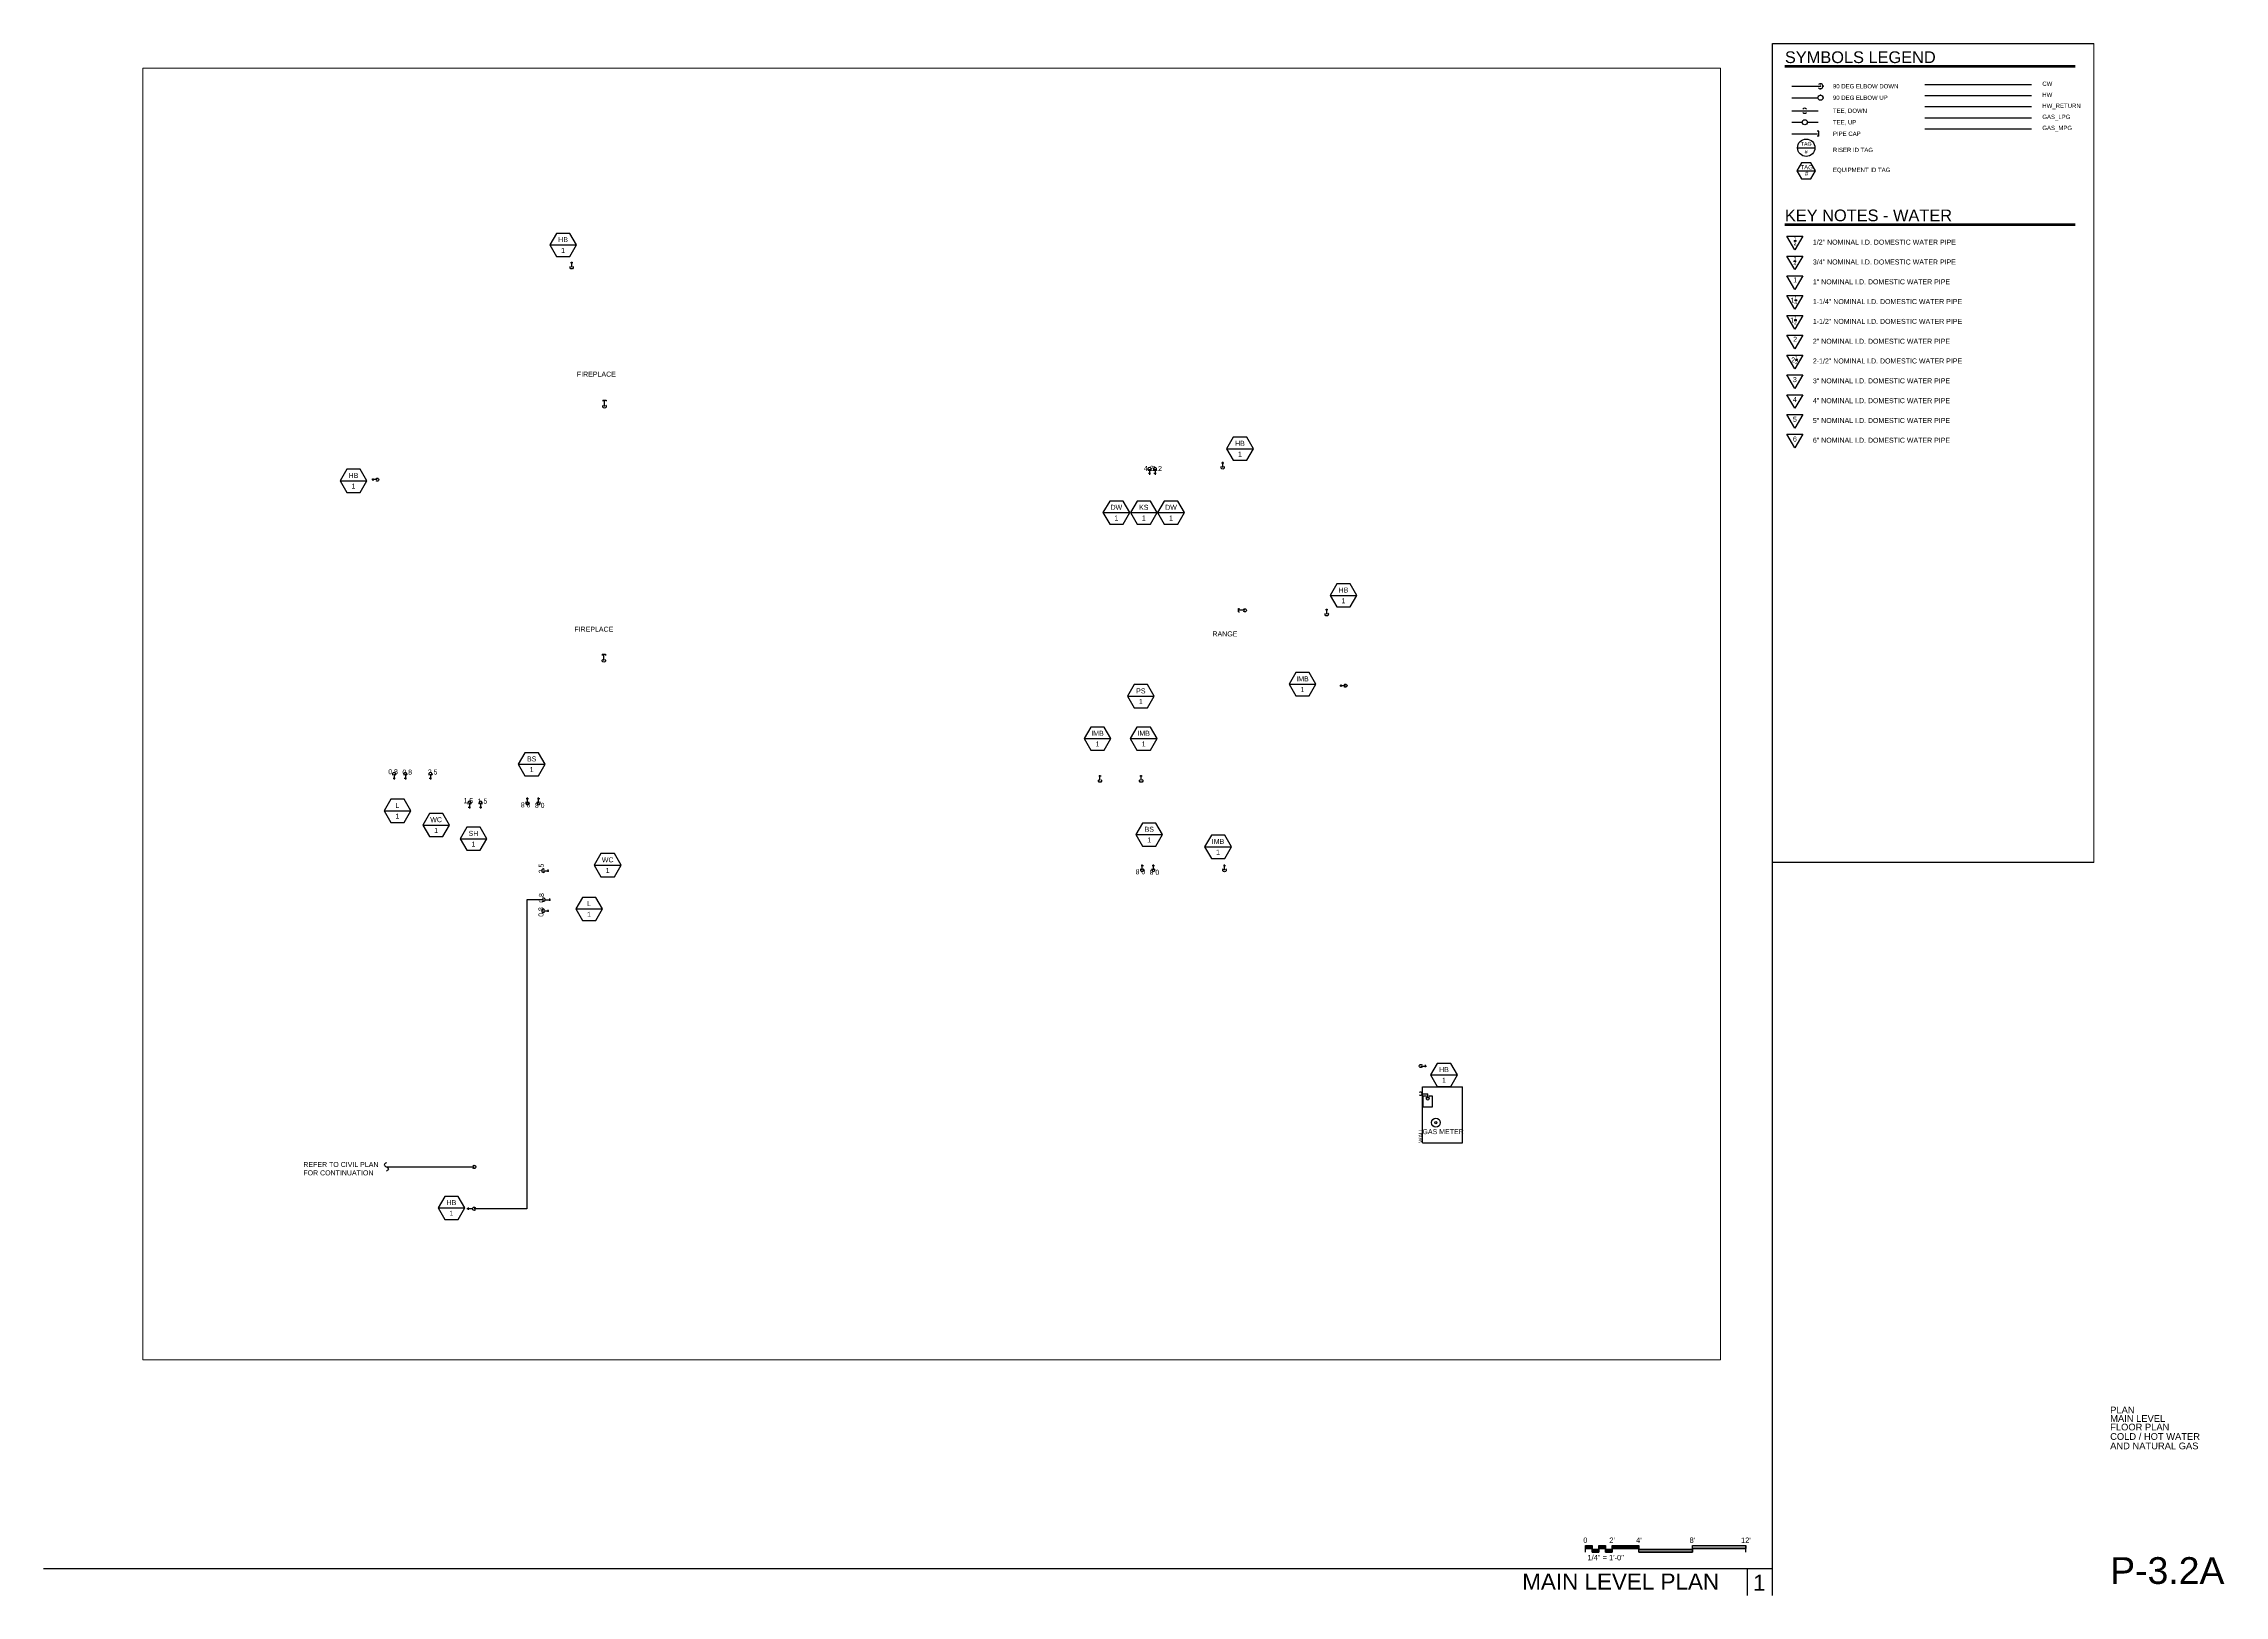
# Paper-space layout 'P-3.2A' of a CAD drawing. Extents: x 0.5 to 41.3, y 0.5 to 29.5.
# The model-space entities are those that its viewports show. They can reach past a viewport. Long polylines and large blocks are cut down to what shows.
import ezdxf
from ezdxf.enums import TextEntityAlignment as Align

# ---------------------------------------------------------------- set-up
doc = ezdxf.new("R2010")
doc.units = 0
doc.header["$LTSCALE"] = 24
doc.header["$MEASUREMENT"] = 0
doc.layers.get('0').update_dxf_attribs({"color": 8})
for name, color, linetype, plot in [('cloud_cw', 190, 'Continuous', False), ('GEC_NO PLOT', 7, 'Continuous', False), ('GEC_VIEWPORT', 7, 'Continuous', False)]:
    doc.layers.add(name, color=color, linetype=linetype, plot=plot)
for name, color, linetype in [('GEC_BORDER', 2, 'Continuous'), ('GEC_DESCRIPTION_TITLE', 3, 'Continuous'), ('GEC_LEGEND', 2, 'Continuous'), ('PLUM-4TEXT', 2, 'Continuous'), ('PLUM-CW', 3, 'Cold_Water_Flow'), ('PLUM-DIM-CW-TEXT', 2, 'Continuous'), ('PLUM-DIM-GAS-TEXT', 2, 'Continuous'), ('PLUM-GAS_LP', 151, 'Gas_LP'), ('PLUM-GAS_MP', 151, 'Gas_MP'), ('PLUM-HW', 2, 'Hot_Water_Flow'), ('PLUM-HW_RETURN', 7, 'Hot_Water_Return_Flow'), ('PLUM-KEYNOTE-CW', 2, 'Cold_Water_Flow'), ('PLUM_SYMBOLS', 3, 'Continuous'), ('PLUM_TEXT', 2, 'Continuous')]:
    doc.layers.add(name, color=color, linetype=linetype)
doc.layers.get('0').freeze()
doc.styles.add('A2', font='arial.ttf', dxfattribs={"height": 4.5})
doc.styles.add('ARC-TEXT', font='arial.ttf', dxfattribs={"width": 0.86, "height": 4.5})
doc.styles.add('ARC-TITLE', font='arial.ttf', dxfattribs={"width": 1.00018})
doc.styles.add('Arial', font='arial.ttf')
doc.styles.add('rpm', font='arial.ttf', dxfattribs={"width": 0.85, "height": 0.09375})
doc.styles.add('shbd-text', font='arial.ttf')
doc.styles.get("Standard").update_dxf_attribs({"font": 'arial.ttf'})
doc.styles.add('TITLE1', font='arial.ttf')
doc.linetypes.add('Cold_Water_Flow', pattern='A,0.875,-0.125,0,-0.125,0.875,-0.125,["CW",Standard,S=0.1,R=0,X=-0.12585,Y=-0.05],-0.1,0.875,[1,GEC_FlowArrow.shx,S=0.0625,R=0,X=0,Y=0],0.5', length=3.6)
doc.linetypes.add('Gas_LP', pattern='A,3.2,-0.25,["G",Standard,S=0.1,R=0,X=-0.12585,Y=-0.05],-0.065', length=3.515)
doc.linetypes.add('Gas_MP', pattern='A,3,-0.25,["MPG",Standard,S=0.1,R=0,X=-0.125,Y=-0.05],-0.2665', length=3.5165)
doc.linetypes.add('Hot_Water_Flow', pattern='A,0.8125,-0.125,0,-0.125,0,-0.125,0.875,-0.125,["HW",Standard,S=0.1,R=0,X=-0.12585,Y=-0.05],-0.1,0.875,[1,GEC_FlowArrow.shx,S=0.0625,R=0,X=0,Y=0],0.5', length=3.6625)
doc.linetypes.add('Hot_Water_Return_Flow', pattern='A,0.75,-0.125,0,-0.125,0,-0.125,0,-0.125,0.875,["HWR",Standard,S=0.1,R=0,X=-0.12585,Y=-0.05],0.875,[1,GEC_FlowArrow.shx,S=0.0625,R=0,X=0,Y=0],0.5', length=3.5)

# ---------------------------------------------------------------- blocks, each defined once
blk = doc.blocks.new('*U146')
at = {"linetype": 'Continuous'}
for points in [[(-1.5, 0), (-1.5, 0.125)], [(-1.5, 0.125), (-1.375, 0.125)], [(-1.5, 0.071), (-1.375, 0.071)], [(-1.375, 0), (-1.375, 0.125)], [(-1.25, 0.054), (-1.375, 0.054)], [(-1.375, 0), (-1.25, 0)], [(-1.25, 0), (-1.25, 0.125)], [(-1.25, 0.125), (-1.125, 0.125)], [(-1.25, 0.071), (-1.125, 0.071)], [(-1.125, 0), (-1.125, 0.125)], [(-1, 0.054), (-1.125, 0.054)], [(-1.125, 0), (-1, 0)], [(-1, 0), (-1, 0.125)], [(-1, 0.125), (-0.5, 0.125)], [(-1, 0.071), (-0.5, 0.071)], [(-0.5, 0), (-0.5, 0.125)], [(0.5, 0.054), (-0.5, 0.054)], [(-0.5, 0), (0.5, 0)], [(0.5, 0), (0.5, 0.125)], [(0.5, 0.125), (1.5, 0.125)], [(0.5, 0.071), (1.5, 0.071)], [(1.5, 0), (1.5, 0.125)]]:
    blk.add_lwpolyline(points, dxfattribs=at)
for points in [[(-1.5, 0.125), (-1.375, 0.125), (-1.375, 0.071), (-1.5, 0.071)], [(-1.375, 0.054), (-1.25, 0.054), (-1.25, 0), (-1.375, 0)], [(-1.25, 0.125), (-1.125, 0.125), (-1.125, 0.071), (-1.25, 0.071)], [(-1.125, 0.054), (-1, 0.054), (-1, 0), (-1.125, 0)], [(-1, 0.125), (-0.5, 0.125), (-0.5, 0.071), (-1, 0.071)], [(-0.5, 0.054), (0.5, 0.054), (0.5, 0), (-0.5, 0)], [(0.5, 0.125), (1.5, 0.125), (1.5, 0.071), (0.5, 0.071)]]:
    blk.add_lwpolyline(points, close=True, dxfattribs=at)
for points in [[(-1.5, 0.125), (-1.375, 0.125), (-1.5, 0.071), (-1.375, 0.071)], [(-1.375, 0.054), (-1.25, 0.054), (-1.375, 0), (-1.25, 0)], [(-1.25, 0.125), (-1.125, 0.125), (-1.25, 0.071), (-1.125, 0.071)], [(-1.125, 0.054), (-1, 0.054), (-1.125, 0), (-1, 0)], [(-1, 0.125), (-0.5, 0.125), (-1, 0.071), (-0.5, 0.071)], [(-0.5, 0.054), (0.5, 0.054), (-0.5, 0), (0.5, 0)], [(0.5, 0.125), (1.5, 0.125), (0.5, 0.071), (1.5, 0.071)]]:
    blk.add_solid(points)
at = {"linetype": 'Continuous', "style": 'A2'}
for s, p in [('0', (-1.5, 0.175)), ("2'", (-1, 0.175)), ("4'", (-0.5, 0.175)), ("8'", (0.5, 0.175)), ("12'", (1.5, 0.175))]:
    blk.add_text(s, height=0.1, dxfattribs=at).set_placement(p, align=Align.CENTER)
blk.add_text(' 1/4" = 1\'-0"', height=0.1, dxfattribs=at).set_placement((-1.5, -0.05), align=Align.TOP_LEFT)
blk = doc.blocks.new('SHEET-NO.')
at = {"color": 2, "linetype": 'Continuous', "style": 'A2'}
for tag, p in [('SHT_NAME_1', (39.131, 3.825)), ('SHT_NAME_2', (39.131, 3.665)), ('SHT_NAME_3', (39.131, 3.505)), ('SHT_NAME_4', (39.131, 3.329)), ('SHT_NAME_5', (39.131, 3.153)), ('ENGINEER', (40.24, 1.894)), ('DRAFTER', (40.24, 1.636))]:
    blk.add_attdef(tag, p, '', height=0.125, dxfattribs=at)
at = {"color": 3, "linetype": 'Continuous', "ltscale": 12, "style": 'shbd-text'}
blk.add_attdef('SHT-NO.', (39.131, 0.636), '', height=0.5, dxfattribs=at)
blk = doc.blocks.new('*U229')
at = {"linetype": 'Continuous'}
blk.add_arc((0, 0), 1.5, 221.8103, 138.1897, dxfattribs=at)
blk = doc.blocks.new('*U228')
at = {"linetype": 'Continuous'}
blk.add_circle((0, 0), 1.5, dxfattribs=at)
blk = doc.blocks.new('*U207')
at = {"linetype": 'Continuous'}
for start, end in [(41.8103, 138.1897), (221.8103, 318.1897)]:
    blk.add_arc((0, 0), 1.5, start, end, dxfattribs=at)
blk = doc.blocks.new('*U208')
at = {"linetype": 'Continuous'}
for p, q in [((0, 0), (5, 0)), ((5.7, 1.5), (4.7, 1.5)), ((5.7, -1.5), (5.7, 1.5)), ((5.7, -1.5), (4.7, -1.5))]:
    blk.add_line(p, q, dxfattribs=at)
blk = doc.blocks.new('8CFM')
blk.add_line((0, 0), (0.404, 0))
blk.add_lwpolyline([(0.101, 0.175), (0, 0), (0.101, -0.175), (0.303, -0.175), (0.404, 0), (0.303, 0.175)], close=True)
at = {"style": 'rpm', "width": 0.85}
for tag, p in [('12', (0.211, 0.03)), ('1200', (0.211, -0.111))]:
    blk.add_attdef(tag, text='', height=0.0938, dxfattribs=at).set_placement(p, align=Align.CENTER)
blk = doc.blocks.new('Tag-Riser')
at = {"color": 0, "linetype": 'ByBlock'}
blk.add_line((-10.4, 0), (10.4, 0), dxfattribs=at)
blk.add_circle((0, 0), 10.4, dxfattribs=at)
at = {"color": 0, "style": 'A2'}
for tag, p in [('TAG', (0, 4.8)), ('#', (0, -4.8))]:
    blk.add_attdef(tag, text='', height=4.5, dxfattribs=at).set_placement(p, align=Align.MIDDLE_CENTER)
blk = doc.blocks.new('WATER NOTE')
at = {"layer": 'PLUM-KEYNOTE-CW', "linetype": 'Continuous'}
blk.add_lwpolyline([(-7.1, 12.2), (7.1, 12.2), (0, 0), (-7.1, 12.2)], dxfattribs=at)
at = {"layer": 'PLUM-KEYNOTE-CW', "insert": (-1, 7.9), "char_height": 4.5, "width": 34.978, "attachment_point": 4, "rotation": 0.0257, "style": 'Arial'}
blk.add_mtext('\\A1;{\\H0.7x;\\S1/2;} ', dxfattribs=at)
blk = doc.blocks.new('*U196')
at = {"layer": 'PLUM-KEYNOTE-CW', "linetype": 'Continuous'}
blk.add_lwpolyline([(-7.1, 12.2), (7.1, 12.2), (0, 0), (-7.1, 12.2)], dxfattribs=at)
at = {"layer": 'PLUM-KEYNOTE-CW', "insert": (-1.1, 7.5), "char_height": 4.5, "width": 34.978, "attachment_point": 4, "rotation": 0.0257, "style": 'Arial'}
blk.add_mtext('\\A1;{\\H0.7x;\\S3/4;} ', dxfattribs=at)
blk = doc.blocks.new('*U191')
at = {"layer": 'PLUM-KEYNOTE-CW', "linetype": 'Continuous'}
blk.add_lwpolyline([(-7.1, 12.2), (7.1, 12.2), (0, 0), (-7.1, 12.2)], dxfattribs=at)
at = {"layer": 'PLUM-KEYNOTE-CW', "insert": (-1.4, 8.6), "char_height": 4.5, "width": 34.978, "attachment_point": 4, "rotation": 0.0257, "style": 'Arial'}
blk.add_mtext('\\A1;1', dxfattribs=at)
blk = doc.blocks.new('*U192')
at = {"layer": 'PLUM-KEYNOTE-CW', "linetype": 'Continuous'}
blk.add_lwpolyline([(-7.1, 12.2), (7.1, 12.2), (0, 0), (-7.1, 12.2)], dxfattribs=at)
at = {"layer": 'PLUM-KEYNOTE-CW', "insert": (-3.9, 8), "char_height": 4.5, "width": 34.978, "attachment_point": 4, "rotation": 0.0257, "style": 'Arial'}
blk.add_mtext('\\A1;1{\\H0.7x;\\S1/4;} ', dxfattribs=at)
blk = doc.blocks.new('*U193')
at = {"layer": 'PLUM-KEYNOTE-CW', "linetype": 'Continuous'}
blk.add_lwpolyline([(-7.1, 12.2), (7.1, 12.2), (0, 0), (-7.1, 12.2)], dxfattribs=at)
at = {"layer": 'PLUM-KEYNOTE-CW', "insert": (-4.2, 7.9), "char_height": 4.5, "width": 34.978, "attachment_point": 4, "rotation": 0.0257, "style": 'Arial'}
blk.add_mtext('\\A1;1{\\H0.7x;\\S1/2;} ', dxfattribs=at)
blk = doc.blocks.new('*U189')
at = {"layer": 'PLUM-KEYNOTE-CW', "linetype": 'Continuous'}
blk.add_lwpolyline([(-7.1, 12.2), (7.1, 12.2), (0, 0), (-7.1, 12.2)], dxfattribs=at)
at = {"layer": 'PLUM-KEYNOTE-CW', "insert": (-1.5, 8.6), "char_height": 4.5, "width": 34.978, "attachment_point": 4, "rotation": 0.0257, "style": 'Arial'}
blk.add_mtext('\\A1;2', dxfattribs=at)
blk = doc.blocks.new('*U190')
at = {"layer": 'PLUM-KEYNOTE-CW', "linetype": 'Continuous'}
blk.add_lwpolyline([(-7.1, 12.2), (7.1, 12.2), (0, 0), (-7.1, 12.2)], dxfattribs=at)
at = {"layer": 'PLUM-KEYNOTE-CW', "insert": (-3.2, 7.9), "char_height": 4.5, "width": 34.978, "attachment_point": 4, "rotation": 0.0257, "style": 'Arial'}
blk.add_mtext('\\A1;2{\\H0.7x;\\S1/2;} ', dxfattribs=at)
blk = doc.blocks.new('*U187')
at = {"layer": 'PLUM-KEYNOTE-CW', "linetype": 'Continuous'}
blk.add_lwpolyline([(-7.1, 12.2), (7.1, 12.2), (0, 0), (-7.1, 12.2)], dxfattribs=at)
at = {"layer": 'PLUM-KEYNOTE-CW', "insert": (-1.7, 7.9), "char_height": 4.5, "width": 34.978, "attachment_point": 4, "rotation": 0.0257, "style": 'Arial'}
blk.add_mtext('\\A1;3', dxfattribs=at)
blk = doc.blocks.new('*U188')
at = {"layer": 'PLUM-KEYNOTE-CW', "linetype": 'Continuous'}
blk.add_lwpolyline([(-7.1, 12.2), (7.1, 12.2), (0, 0), (-7.1, 12.2)], dxfattribs=at)
at = {"layer": 'PLUM-KEYNOTE-CW', "insert": (-1.7, 7.9), "char_height": 4.5, "width": 34.978, "attachment_point": 4, "rotation": 0.0257, "style": 'Arial'}
blk.add_mtext('\\A1;4', dxfattribs=at)
blk = doc.blocks.new('*U183')
at = {"layer": 'PLUM-KEYNOTE-CW', "linetype": 'Continuous'}
blk.add_lwpolyline([(-7.1, 12.2), (7.1, 12.2), (0, 0), (-7.1, 12.2)], dxfattribs=at)
at = {"layer": 'PLUM-KEYNOTE-CW', "insert": (-1.7, 7.9), "char_height": 4.5, "width": 34.978, "attachment_point": 4, "rotation": 0.0257, "style": 'Arial'}
blk.add_mtext('\\A1;5', dxfattribs=at)
blk = doc.blocks.new('*U184')
at = {"layer": 'PLUM-KEYNOTE-CW', "linetype": 'Continuous'}
blk.add_lwpolyline([(-7.1, 12.2), (7.1, 12.2), (0, 0), (-7.1, 12.2)], dxfattribs=at)
at = {"layer": 'PLUM-KEYNOTE-CW', "insert": (-1.7, 7.9), "char_height": 4.5, "width": 34.978, "attachment_point": 4, "rotation": 0.0257, "style": 'Arial'}
blk.add_mtext('\\A1;6', dxfattribs=at)
blk = doc.blocks.new('Tag-Equipment')
at = {"color": 0}
blk.add_line((-12, 0), (12, 0), dxfattribs=at)
blk.add_lwpolyline([(-12, 0), (-6, -10.4), (6, -10.4), (12, 0), (6, 10.4), (-6, 10.4)], close=True, dxfattribs=at)
at = {"color": 0, "style": 'A2'}
for tag, p in [('TAG', (0, 4.8)), ('#', (0, -4.8))]:
    blk.add_attdef(tag, text='', height=4.5, dxfattribs=at).set_placement(p, align=Align.MIDDLE_CENTER)
blk = doc.blocks.new('*U77')
at = {"linetype": 'Continuous'}
blk.add_arc((0, 0), 1.5, 131.8103, 48.1897, dxfattribs=at)
blk = doc.blocks.new('*U32')
for p in [(44, 0.2), (40, -4.7)]:
    blk.add_line(p, (44, -4.7))
blk.add_lwpolyline([(42, -5.7), (42, -8.7), (32, -8.7), (32, -0.7), (42, -0.7), (42, -3.7)])
blk.add_arc((40, -4.7), 1.5, 41.8103, 318.1897)
at = {"layer": 'GEC_NO PLOT'}
for p, q in [((0, 0), (0, -36)), ((0, 0), (29, 0)), ((29, 0), (50, 0)), ((50, 0), (50, -36)), ((0, -36), (50, -36))]:
    blk.add_line(p, q, dxfattribs=at)
for radius in [4, 1]:
    blk.add_circle((18, -12), radius, dxfattribs=at)
blk.add_blockref('*U77', (44, 1.8))
at = {"layer": 'GEC_NO PLOT', "style": 'A2'}
blk.add_text('WALL', height=3.5, dxfattribs=at).set_placement((0, 0))
blk = doc.blocks.new('*U66')
at = {"linetype": 'Continuous'}
for p, q in [((-1, 4), (1, 4)), ((0, 0), (0, 5))]:
    blk.add_line(p, q, dxfattribs=at)
blk = doc.blocks.new('*U63')
at = {"linetype": 'Continuous'}
blk.add_arc((0, 0), 1.5, 311.8103, 228.1897, dxfattribs=at)
blk = doc.blocks.new('*U70')
at = {"linetype": 'Continuous'}
blk.add_arc((0, 0), 1.5, 41.8103, 318.1897, dxfattribs=at)
blk = doc.blocks.new('*U71')
at = {"linetype": 'Continuous'}
for p, q in [((0, 0), (5, 0)), ((4, 1), (4, -1))]:
    blk.add_line(p, q, dxfattribs=at)
blk = doc.blocks.new('*U6')
at = {"linetype": 'Continuous'}
blk.add_spline([(-3.7, 0), (-1.9, 1.9), (0, 0), (1.9, -1.9), (3.8, 0)], degree=3, dxfattribs=at)
blk = doc.blocks.new('*U96')
at = {"linetype": 'Continuous'}
blk.add_arc((0, 0), 1.5, 221.8103, 138.1897, dxfattribs=at)
blk = doc.blocks.new('*U28')
at = {"linetype": 'Continuous'}
blk.add_arc((0, 0), 1.5, 41.8103, 318.1897, dxfattribs=at)
blk = doc.blocks.new('*U21')
at = {"linetype": 'Continuous'}
for p, q in [((0, 0), (5, 0)), ((5.7, 1.5), (4.7, 1.5)), ((5.7, -1.5), (5.7, 1.5)), ((5.7, -1.5), (4.7, -1.5))]:
    blk.add_line(p, q, dxfattribs=at)

msp = doc.modelspace()

# ---------------------------------------------------------------- linework, layer by layer
at = {"layer": 'GEC_LEGEND', "color": 4}
for p, q in [((-922.9, 204.6), (-662.5, 204.6)), ((-922.9, 62.6), (-662.5, 62.6))]:
    msp.add_line(p, q, dxfattribs=at)
at = {"layer": 'GEC_LEGEND', "color": 1}
for p, q in [((-922.9, 203.4), (-662.5, 203.4)), ((-922.9, 61.4), (-662.5, 61.4))]:
    msp.add_line(p, q, dxfattribs=at)
at = {"layer": 'GEC_NO PLOT'}
msp.add_lwpolyline([(-933.9, 224.3), (-645.9, 224.3), (-645.9, -510.3), (-933.9, -510.3)], close=True, dxfattribs=at)
at = {"layer": 'PLUM-CW'}
msp.add_line((-797.4, 187.6), (-701.7, 187.6), dxfattribs=at)
for points in [[(1279, 1217.1), (1264.3, 1217.1), (1264.3, 939.9), (1217, 939.9)], [(1138.2, 977.4), (1217, 977.4)]]:
    msp.add_lwpolyline(points, dxfattribs=at)
at = {"layer": 'PLUM-GAS_LP'}
msp.add_line((-797.4, 157.9), (-701.7, 157.9), dxfattribs=at)
at = {"layer": 'PLUM-GAS_MP'}
msp.add_line((-797.4, 148), (-701.7, 148), dxfattribs=at)
at = {"layer": 'PLUM-HW'}
msp.add_line((-797.4, 177.7), (-701.7, 177.7), dxfattribs=at)
at = {"layer": 'PLUM-HW_RETURN'}
msp.add_line((-797.4, 167.8), (-701.7, 167.8), dxfattribs=at)
at = {"layer": 'PLUM_SYMBOLS'}
for p, q in [((-916.7, 186.1), (-891, 186.1)), ((-916.7, 175.8), (-893.2, 175.8)), ((-916.7, 164.1), (-893.2, 164.1)), ((-916.7, 153.8), (-907.6, 153.8)), ((-916.7, 143.5), (-893.6, 143.5)), ((-902.9, 153.8), (-893.2, 153.8))]:
    msp.add_line(p, q, dxfattribs=at)
for p in [(-891, 188.3), (-891, 186.1), (-891, 183.8), (-891, 178), (-888.7, 186.1), (-888.7, 175.8)]:
    msp.add_point(p, dxfattribs=at)

# ---------------------------------------------------------------- block references
at = {"layer": 'PLUM-4TEXT'}
for p, values in [((1793, 1564.3), {'TAG': 'DW', '#': '1'}), ((1817.6, 1564.3), {'TAG': 'KS', '#': '1'}), ((1842, 1564.3), {'TAG': 'DW', '#': '1'}), ((1815, 1399.6), {'TAG': 'PS', '#': '1'}), ((1268.5, 1338.6), {'TAG': 'BS', '#': '1'}), ((1148.1, 1296.9), {'TAG': 'L', '#': '1'}), ((1182.8, 1284.1), {'TAG': 'WC', '#': '1'}), ((1216.3, 1271.8), {'TAG': 'SH', '#': '1'}), ((1822.5, 1275.5), {'TAG': 'BS', '#': '1'}), ((1336.7, 1248.1), {'TAG': 'WC', '#': '1'}), ((1320, 1208.8), {'TAG': 'L', '#': '1'})]:
    msp.add_blockref('Tag-Equipment', p, dxfattribs=at).add_auto_attribs(values)
at = {"layer": 'PLUM-CW', "xscale": -1}
for name, p in [('*U77', (1304.4, 1784.4)), ('*U66', (1304.4, 1784.4)), ('*U77', (1888.4, 1604.8)), ('*U66', (1888.4, 1604.8)), ('*U77', (1981.7, 1473.1)), ('*U66', (1981.7, 1473.1)), ('*U77', (1778.3, 1323.9)), ('*U66', (1778.3, 1323.9)), ('*U77', (1815.2, 1323.9)), ('*U66', (1815.2, 1323.9)), ('*U77', (1890, 1243.6)), ('*U66', (1890, 1243.6))]:
    msp.add_blockref(name, p, dxfattribs=at)
at = {"layer": 'PLUM-CW'}
for name, p, rotation in [('*U70', (1827.7, 1603.3), 270), ('*U71', (1827.7, 1603.3), 270), ('*U70', (1155.2, 1329.8), 270), ('*U71', (1155.2, 1329.8), 270), ('*U66', (1177.7, 1329.8), 180), ('*U70', (1222.7, 1303.9), 270), ('*U71', (1222.7, 1303.9), 270), ('*U70', (1264.7, 1303.8), 89.99999999999999), ('*U71', (1264.7, 1303.8), 89.99999999999999), ('*U63', (1279, 1243.1), 90.00000000000001), ('*U66', (1279, 1243.1), 270), ('*U70', (1816.2, 1243.8), 89.99999999999999), ('*U71', (1816.2, 1243.8), 89.99999999999999)]:
    msp.add_blockref(name, p, dxfattribs=dict(at, rotation=rotation))
at = {"layer": 'PLUM-CW', "xscale": -1}
for name, p, rotation in [('*U66', (1130, 1593.9), 90), ('*U77', (1130, 1593.9), 90), ('*U66', (1998.4, 1409.1), 90), ('*U77', (1998.4, 1409.1), 90), ('*U77', (2066.2, 1067.9), 270), ('*U66', (2066.2, 1067.9), 270), ('*U6', (1138.2, 977.4), 90), ('*U77', (1217, 977.4), 90), ('*U66', (1215.5, 939.9), 90), ('*U63', (1217, 939.9), 90)]:
    msp.add_blockref(name, p, dxfattribs=dict(at, rotation=rotation))
at = {"layer": 'PLUM-CW'}
for name, p in [('*U63', (1177.7, 1329.8)), ('*U96', (1279, 1217.1)), ('*U71', (1280.5, 1217.1))]:
    msp.add_blockref(name, p, dxfattribs=at)
at = {"layer": 'PLUM-DIM-CW-TEXT'}
for p, values in [((1296.7, 1804.4), {'TAG': 'HB', '#': '1'}), ((1903.9, 1621.7), {'TAG': 'HB', '#': '1'}), ((1108.7, 1592.9), {'TAG': 'HB', '#': '1'}), ((1996.7, 1490.1), {'TAG': 'HB', '#': '1'}), ((1960, 1410.4), {'TAG': 'IMB', '#': '1'}), ((1776.1, 1361.6), {'TAG': 'IMB', '#': '1'}), ((1817.5, 1361.6), {'TAG': 'IMB', '#': '1'}), ((1884.2, 1264.6), {'TAG': 'IMB', '#': '1'}), ((2086.9, 1059.9), {'TAG': 'HB', '#': '1'}), ((1196.5, 940.6), {'TAG': 'HB', '#': '1'})]:
    msp.add_blockref('Tag-Equipment', p, dxfattribs=at).add_auto_attribs(values)
at = {"layer": 'PLUM-GAS_LP', "xscale": -1, "rotation": 270}
for name, p in [('*U21', (1333.8, 1659.6)), ('*U28', (1333.8, 1659.6)), ('*U28', (1333.3, 1431.6)), ('*U21', (1333.3, 1431.6))]:
    msp.add_blockref(name, p, dxfattribs=at)
at = {"layer": 'PLUM-GAS_LP', "xscale": -1}
for name in ['*U21', '*U28']:
    msp.add_blockref(name, (1908.2, 1476.7), dxfattribs=at)
at = {"layer": 'PLUM-GAS_LP', "rotation": 90}
msp.add_blockref('*U32', (2067.6, 999.1), dxfattribs=at)
at = {"layer": 'PLUM-HW'}
for name, p, rotation in [('*U70', (1822.7, 1603.3), 270), ('*U71', (1822.7, 1603.3), 270), ('*U70', (1145.2, 1329.8), 270), ('*U71', (1145.2, 1329.8), 270), ('*U70', (1212.7, 1303.9), 270), ('*U71', (1212.7, 1303.9), 270), ('*U70', (1274.7, 1303.8), 89.99999999999999), ('*U71', (1274.7, 1303.8), 89.99999999999999), ('*U70', (1826.2, 1243.8), 89.99999999999999), ('*U71', (1826.2, 1243.8), 89.99999999999999)]:
    msp.add_blockref(name, p, dxfattribs=dict(at, rotation=rotation))
for name in ['*U70', '*U71']:
    msp.add_blockref(name, (1279, 1207.1), dxfattribs=at)
at = {"layer": 'PLUM-KEYNOTE-CW'}
for name, p in [('WATER NOTE', (-914, 39.4)), ('*U196', (-914, 21.6)), ('*U191', (-914, 3.8)), ('*U192', (-914, -13.9)), ('*U193', (-914, -31.7)), ('*U189', (-914, -49.5)), ('*U190', (-914, -67.3)), ('*U187', (-914, -85)), ('*U188', (-914, -102.8)), ('*U183', (-914, -120.6)), ('*U184', (-914, -138.3))]:
    msp.add_blockref(name, p, dxfattribs=at)
at = {"layer": 'PLUM_SYMBOLS', "xscale": 1.499999798785716, "yscale": 1.499999798785716, "zscale": 1.499999798785716}
for name, p in [('*U228', (-891, 175.8)), ('*U229', (-891, 186.1)), ('*U207', (-905.2, 164.1)), ('*U228', (-905.1, 153.8)), ('*U208', (-901.1, 143.5))]:
    msp.add_blockref(name, p, dxfattribs=at)
at = {"layer": 'PLUM_TEXT', "xscale": 0.7499998376785799, "yscale": 0.7499998376785799, "zscale": 0.7499998376785799}
msp.add_blockref('Tag-Riser', (-903.8, 130.9), dxfattribs=at).add_auto_attribs({'TAG': 'TAG', '#': '#'})
at = {"layer": 'PLUM_TEXT', "linetype": 'ByBlock'}
ref = msp.add_blockref('8CFM', (-912.1, 110.3), dxfattribs=dict(at, xscale=41.142852, yscale=41.142852, zscale=41.142852))
ref.add_attrib('1200', '#', dxfattribs={"layer": '0', "height": 3.86, "style": 'Arial'}).set_placement((-903.4, 105.7), align=Align.CENTER)
ref.add_attrib('12', 'TAG', dxfattribs={"layer": '0', "height": 3.86, "style": 'Arial'}).set_placement((-903.4, 111.5), align=Align.CENTER)

# ---------------------------------------------------------------- texts
at = {"layer": 'cloud_cw', "color": 2, "width": 1.00018}
msp.add_text('4.2', height=4.5, dxfattribs=at).set_placement((1817.7, 1601.8))
at = {"layer": 'cloud_cw', "color": 3, "width": 1.00018}
msp.add_text('1.2', height=4.5, dxfattribs=at).set_placement((1825.2, 1601.7))
at = {"layer": 'cloud_cw', "color": 2, "char_height": 4.5, "attachment_point": 1, "style": 'ARC-TEXT'}
for s, insert in [('0.8', (1139.9, 1334.2)), ('1.5', (1207.4, 1308.2))]:
    msp.add_mtext_dynamic_manual_height_columns(s, width=10.509, gutter_width=22.5, heights=[0], dxfattribs=dict(at, insert=insert))
at = {"layer": 'cloud_cw', "color": 3, "char_height": 4.5, "attachment_point": 1, "style": 'ARC-TEXT'}
for s, insert in [('0.8', (1152.6, 1333.8)), ('2.5', (1175.4, 1333.9)), ('1.5', (1220.1, 1307.8))]:
    msp.add_mtext_dynamic_manual_height_columns(s, width=10.509, gutter_width=22.5, heights=[0], dxfattribs=dict(at, insert=insert))
for s, insert, rotation in [('0.8', (1267.4, 1299.9), 180), ('2.5', (1274.9, 1240.8), 90), ('0.8', (1818.9, 1239.9), 180), ('0.8', (1275, 1214.4), 90)]:
    msp.add_mtext_dynamic_manual_height_columns(s, width=10.509, gutter_width=22.5, heights=[0], dxfattribs=dict(at, insert=insert, rotation=rotation))
at = {"layer": 'cloud_cw', "color": 2, "char_height": 4.5, "attachment_point": 1, "style": 'ARC-TEXT'}
for insert, rotation in [((1280, 1299.5), 180), ((1831.5, 1239.5), 180), ((1274.6, 1201.8), 90)]:
    msp.add_mtext_dynamic_manual_height_columns('0.8', width=10.509, gutter_width=22.5, heights=[0], dxfattribs=dict(at, insert=insert, rotation=rotation))
at = {"layer": 'GEC_LEGEND', "color": 3, "style": 'ARC-TITLE'}
for s, p in [('SYMBOLS LEGEND', (-922.9, 206.9)), ('KEY NOTES - WATER', (-922.9, 65))]:
    msp.add_text(s, height=10.5, dxfattribs=at).set_placement(p)
at = {"layer": 'GEC_LEGEND', "char_height": 4.5, "width": 239.582, "attachment_point": 1, "style": 'Arial'}
for s, insert in [('{\\W1;1/2" NOMINAL I.D. DOMESTIC WATER PIPE}', (-897.8, 48.5)), ('{\\W1;3/4" NOMINAL I.D. DOMESTIC WATER PIPE}', (-897.8, 30.7)), ('{\\W1;1" NOMINAL I.D. DOMESTIC WATER PIPE}', (-897.8, 12.9)), ('{\\W1;1-1/4" NOMINAL I.D. DOMESTIC WATER PIPE}', (-897.8, -4.8)), ('{\\W1;1-1/2" NOMINAL I.D. DOMESTIC WATER PIPE}', (-897.8, -22.6)), ('{\\W1;2" NOMINAL I.D. DOMESTIC WATER PIPE}', (-897.8, -40.4)), ('2-1/2" NOMINAL I.D. DOMESTIC WATER PIPE', (-897.8, -58.1)), ('3" NOMINAL I.D. DOMESTIC WATER PIPE', (-897.8, -75.9)), ('4" NOMINAL I.D. DOMESTIC WATER PIPE', (-897.8, -93.7)), ('5" NOMINAL I.D. DOMESTIC WATER PIPE', (-897.8, -111.5)), ('6" NOMINAL I.D. DOMESTIC WATER PIPE', (-897.8, -129.2))]:
    msp.add_mtext(s, dxfattribs=dict(at, insert=insert))
at = {"layer": 'PLUM-DIM-CW-TEXT', "insert": (1063.7, 975.8), "char_height": 4.5, "width": 88.858, "attachment_point": 4, "style": 'A2'}
msp.add_mtext('REFER TO CIVIL PLAN \\PFOR CONTINUATION', dxfattribs=at)
at = {"layer": 'PLUM-DIM-GAS-TEXT', "char_height": 4.5, "width": 52.472, "attachment_point": 1, "style": 'A2'}
for s, insert in [('FIREPLACE', (1309.1, 1690.8)), ('FIREPLACE', (1306.8, 1462)), ('RANGE', (1879.2, 1457.8)), ('GAS METER', (2067.6, 1011.3))]:
    msp.add_mtext(s, dxfattribs=dict(at, insert=insert))
at = {"layer": 'PLUM_TEXT', "style": 'Arial'}
for s, height, p in [('90 DEG ELBOW DOWN', 3.857, (-879.8, 186.1)), ('90 DEG ELBOW UP', 3.857, (-879.8, 175.8)), ('TEE, DOWN', 3.86, (-879.8, 164.1)), ('TEE, UP', 3.86, (-879.8, 153.8)), ('PIPE CAP', 3.86, (-879.8, 143.5))]:
    msp.add_text(s, height=height, dxfattribs=at).set_placement(p, align=Align.MIDDLE_LEFT)
for s, p in [('CW', (-692, 186.4)), ('HW', (-692, 176.5)), ('GAS_LPG', (-692, 156.7)), ('HW_RETURN', (-692, 166.6)), ('GAS_MPG', (-692, 146.8))]:
    msp.add_text(s, height=3.86, dxfattribs=at).set_placement(p)
at = {"layer": 'PLUM_TEXT', "char_height": 3.857, "width": 86.32, "attachment_point": 1, "style": 'Arial'}
for s, insert in [('RISER ID TAG', (-879.8, 130.9)), ('EQUIPMENT ID TAG', (-879.8, 113))]:
    msp.add_mtext(s, dxfattribs=dict(at, insert=insert))

psp = doc.layouts.new('P-3.2A')

# ---------------------------------------------------------------- linework, layer by layer
at = {"layer": 'GEC_BORDER', "color": 5}
for p, q in [((0.5, 1.003), (32.812, 1.003)), ((32.336, 1.003), (32.336, 0.5)), ((32.336, 1.003), (32.336, 0.5))]:
    psp.add_line(p, q, dxfattribs=at)
psp.add_lwpolyline([(32.812, 0.5), (32.812, 29.5)], dxfattribs=at)

# ---------------------------------------------------------------- block references
at = {"layer": 'GEC_BORDER'}
psp.add_blockref('*U146', (30.812, 1.306), dxfattribs=at)
at = {"layer": 'GEC_DESCRIPTION_TITLE'}
ref = psp.add_blockref('SHEET-NO.', (-0.01, 0.078), dxfattribs=at)
ref.add_attrib('SHT-NO.', 'P-3.2A', (39.12, 0.714), dxfattribs={"layer": '0', "color": 3, "linetype": 'Continuous', "ltscale": 12, "height": 0.5, "style": 'shbd-text'})
ref.add_attrib('SHT_NAME_1', 'PLAN', (39.12, 3.903), dxfattribs={"layer": '0', "color": 2, "linetype": 'Continuous', "height": 0.125, "style": 'A2'})
ref.add_attrib('SHT_NAME_2', 'MAIN LEVEL', (39.12, 3.743), dxfattribs={"layer": '0', "color": 2, "linetype": 'Continuous', "height": 0.125, "style": 'A2'})
ref.add_attrib('SHT_NAME_3', 'FLOOR PLAN', (39.12, 3.583), dxfattribs={"layer": '0', "color": 2, "linetype": 'Continuous', "height": 0.125, "style": 'A2'})
ref.add_attrib('SHT_NAME_4', 'COLD / HOT WATER', (39.12, 3.407), dxfattribs={"layer": '0', "color": 2, "linetype": 'Continuous', "height": 0.125, "style": 'A2'})
ref.add_attrib('SHT_NAME_5', 'AND NATURAL GAS', (39.12, 3.231), dxfattribs={"layer": '0', "color": 2, "linetype": 'Continuous', "height": 0.125, "style": 'A2'})

# ---------------------------------------------------------------- texts
at = {"layer": 'GEC_BORDER', "style": 'TITLE1'}
psp.add_text('1', height=0.3, dxfattribs=at).set_placement((32.562, 0.737), align=Align.MIDDLE_CENTER)
at = {"layer": 'GEC_BORDER', "insert": (31.812, 0.908), "char_height": 0.3, "width": 8.88615, "attachment_point": 3, "style": 'TITLE1'}
psp.add_mtext('MAIN LEVEL PLAN', dxfattribs=at)

# ---------------------------------------------------------------- viewports
at = {"layer": 'GEC_VIEWPORT'}
psp.add_viewport(center=(35.812, 21.847), size=(6, 15.3058), view_center_point=(-789.905, -143.011), view_height=734.6769, dxfattribs=at)
at = {"layer": 'GEC_VIEWPORT', "view_target_point": (1627.284, 1320.513)}
psp.add_viewport(center=(17.095, 16.972), size=(29.486, 24.14136), view_center_point=(0, 63.192), view_height=1158.78513, status=3, dxfattribs=at)

doc.saveas('drawing.dxf')
